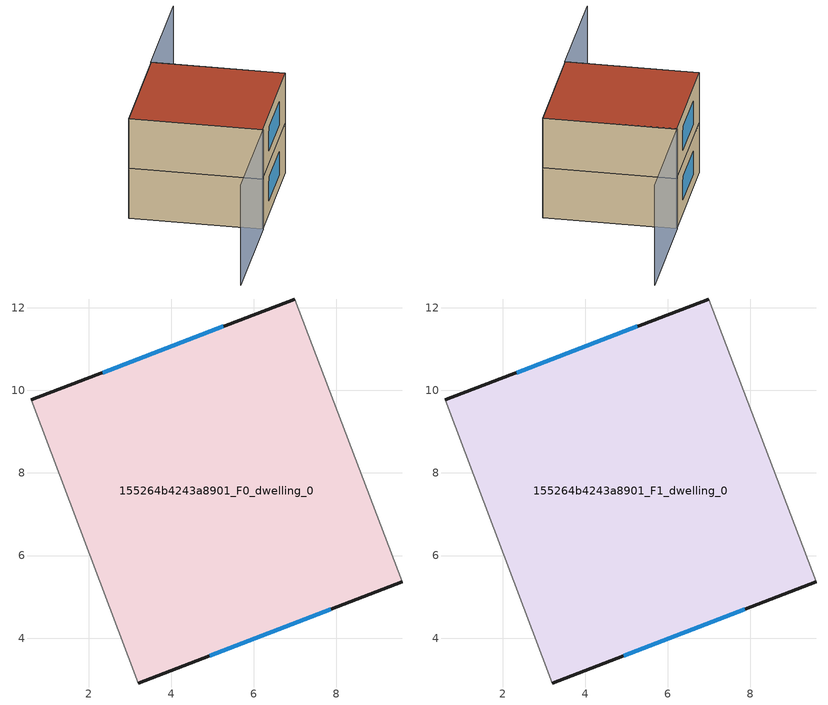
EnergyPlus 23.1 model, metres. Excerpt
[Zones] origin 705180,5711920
155264b4243a8901_F0_dwelling_0
 floor ground (EU_floor_Construction): 6.99,12.21 9.59,5.37 3.21,2.91 0.62,9.77 z0
 wall outside (EU_wall_Construction): 6.99,12.21 0.62,9.77 / 3.21,2.91 9.59,5.37 z0:3
 wall adiabatic (EU_wall_Construction): 9.59,5.37 6.99,12.21 / 0.62,9.77 3.21,2.91 z0:3
 window (EU_Window_Construction): 5.26,11.55 2.34,10.43 / 4.93,3.58 7.86,4.7 z0.81:2.19
155264b4243a8901_F1_dwelling_0
 floor to 155264b4243a8901_F0_dwelling_0 (EU_floor_Construction): 6.99,12.21 9.59,5.37 3.21,2.91 0.62,9.77 z3
 wall outside (EU_wall_Construction): 6.99,12.21 0.62,9.77 / 3.21,2.91 9.59,5.37 z3:6
 wall adiabatic (EU_wall_Construction): 9.59,5.37 6.99,12.21 / 0.62,9.77 3.21,2.91 z3:6
 window (EU_Window_Construction): 5.26,11.55 2.34,10.43 / 4.93,3.58 7.86,4.7 z3.81:5.19
 roof outside (EU_roof_Construction): 9.59,5.37 6.99,12.21 0.62,9.77 3.21,2.91 z6
shading: 0.62,9.77 3.23,2.91 / 3.23,2.91 -3.1,0.5 / 9.59,5.37 6.97,12.21 / 6.97,12.21 13.36,14.66 z0:6
[Building]
EU S2 Campaign: North Axis=0; Terrain=City; Solar Distribution=FullExterior
[Site:Location]
London: Latitude=51.5; Longitude=-0.5; Time Zone=0; Elevation=25
[SizingPeriod:WeatherFileDays]
AnnualSizingPeriod: Begin Month=1; Begin Day of Month=1; End Month=12; End Day of Month=31; Day of Week for Start Day=Monday; Use Weather File Daylight Saving Period=No; Use Weather File Rain and Snow Indicators=No
[MATERIAL]
EU_InternalMass_Material: Roughness=MediumRough; Thickness=0.1; Conductivity=1; Density=1800; Specific Heat=900; Thermal Absorptance=0.9; Solar Absorptance=0.7; Visible Absorptance=0.7
[MATERIAL:NOMASS] Roughness=MediumRough; Thermal Absorptance=0.9; Solar Absorptance=0.7; Visible Absorptance=0.7
Name | Thermal Resistance
EU_wall_NoMass | 0.727863
EU_roof_NoMass | 0.773354
EU_floor_NoMass | 1.79329
[WINDOWMATERIAL:SIMPLEGLAZINGSYSTEM]
EU_Window_SimpleGlazing: UFactor=2.58614; Solar Heat Gain Coefficient=0.76; Visible Transmittance=0.76
[CONSTRUCTION]
EU_wall_Construction: EU_wall_NoMass
EU_roof_Construction: EU_roof_NoMass
EU_floor_Construction: EU_floor_NoMass
EU_Window_Construction: EU_Window_SimpleGlazing
EU_InternalMass_Construction: EU_InternalMass_Material
[ZONE] Type=1; Multiplier=1; Ceiling Height=autocalculate; Floor Area=autocalculate; Part of Total Floor Area=Yes
Name | Volume
155264b4243a8901_F0_dwelling_0 | 150.064
155264b4243a8901_F1_dwelling_0 | 150.065
[INTERNALMASS] Construction=EU_InternalMass_Construction; Surface Area=50.0215
Name | Zone or ZoneList
155264b4243a8901_F0_dwelling_0_EU_InternalMass | 155264b4243a8901_F0_dwelling_0
155264b4243a8901_F1_dwelling_0_EU_InternalMass | 155264b4243a8901_F1_dwelling_0
[OTHEREQUIPMENT] Fuel Type=Electricity; Design Level Calculation Method=Watts/Area; Power per Zone Floor Area=1; Fraction Latent=0; Fraction Radiant=0; Fraction Lost=0; Carbon Dioxide Generation Rate=0; EndUse Subcategory=EU_Step8_InternalGains
Name | Zone or ZoneList or Space or SpaceList | Schedule
EU_Step8_InternalGain_155264b4243a8901_F0_dwelling_0_f000 | 155264b4243a8901_F0_dwelling_0 | EU_Step8_GainSchedule_155264b4243a8901_F0_dwelling_0_f000
EU_Step8_InternalGain_155264b4243a8901_F1_dwelling_0_f000 | 155264b4243a8901_F1_dwelling_0 | EU_Step8_GainSchedule_155264b4243a8901_F1_dwelling_0_f000
[ZONEVENTILATION:DESIGNFLOWRATE] Schedule=EU_AlwaysOn; Design Flow Rate Calculation Method=AirChanges/Hour; Air Changes per Hour=0.484901; Ventilation Type=Natural; Fan Pressure Rise=0; Fan Total Efficiency=1; Constant Term Coefficient=1; Temperature Term Coefficient=0; Velocity Term Coefficient=0; Velocity Squared Term Coefficient=0; Minimum Indoor Temperature=-100; Maximum Indoor Temperature=100; Delta Temperature=-100; Minimum Outdoor Temperature=-100; Maximum Outdoor Temperature=100; Maximum Wind Speed=40
Name | Zone or ZoneList or Space or SpaceList
EU_ConstantAir_155264b4243a8901_F0_dwelling_0 | 155264b4243a8901_F0_dwelling_0
EU_ConstantAir_155264b4243a8901_F1_dwelling_0 | 155264b4243a8901_F1_dwelling_0
[HVACTEMPLATE:THERMOSTAT] Constant Heating Setpoint=20; Constant Cooling Setpoint=50
EU_HeatOnly_155264b4243a8901_F0_dwelling_0; EU_HeatOnly_155264b4243a8901_F1_dwelling_0
[HVACTEMPLATE:ZONE:IDEALLOADSAIRSYSTEM] System Availability Schedule=EU_AlwaysOn; Maximum Heating Supply Air Temperature=50; Minimum Cooling Supply Air Temperature=13; Maximum Heating Supply Air Humidity Ratio=0.0156; Minimum Cooling Supply Air Humidity Ratio=0.0077; Heating Limit=NoLimit; Cooling Limit=NoLimit; Heating Availability Schedule=EU_AlwaysOn; Cooling Availability Schedule=EU_CoolingOff; Dehumidification Control Type=ConstantSensibleHeatRatio; Cooling Sensible Heat Ratio=0.7; Dehumidification Setpoint=60; Humidification Control Type=None; Humidification Setpoint=30; Outdoor Air Method=None; Outdoor Air Flow Rate per Person=0.00944; Outdoor Air Flow Rate per Zone Floor Area=0; Outdoor Air Flow Rate per Zone=0; Demand Controlled Ventilation Type=None; Outdoor Air Economizer Type=NoEconomizer; Heat Recovery Type=None; Sensible Heat Recovery Effectiveness=0.7; Latent Heat Recovery Effectiveness=0.65
Name | Template Thermostat
155264b4243a8901_F0_dwelling_0 | EU_HeatOnly_155264b4243a8901_F0_dwelling_0
155264b4243a8901_F1_dwelling_0 | EU_HeatOnly_155264b4243a8901_F1_dwelling_0
[SIZING:ZONE] Zone Cooling Design Supply Air Temperature Input Method=SupplyAirTemperature; Zone Cooling Design Supply Air Temperature=13; Zone Heating Design Supply Air Temperature Input Method=SupplyAirTemperature; Zone Heating Design Supply Air Temperature=50; Zone Cooling Design Supply Air Humidity Ratio=0.008; Zone Heating Design Supply Air Humidity Ratio=0.008; Cooling Design Air Flow Method=DesignDay; Cooling Design Air Flow Rate=0; Cooling Minimum Air Flow per Zone Floor Area=0.000762; Cooling Minimum Air Flow=0; Cooling Minimum Air Flow Fraction=0.2; Heating Design Air Flow Method=DesignDay; Heating Design Air Flow Rate=0; Heating Maximum Air Flow per Zone Floor Area=0.002032; Heating Maximum Air Flow=0.141576; Heating Maximum Air Flow Fraction=0.3; Account for Dedicated Outdoor Air System=No; Dedicated Outdoor Air System Control Strategy=NeutralSupplyAir; Dedicated Outdoor Air Low Setpoint Temperature for Design=autosize; Dedicated Outdoor Air High Setpoint Temperature for Design=autosize; Zone Load Sizing Method=Sensible Load Only No Latent Load; Zone Latent Cooling Design Supply Air Humidity Ratio Input Method=HumidityRatioDifference; Zone Cooling Design Supply Air Humidity Ratio Difference=0.005; Zone Latent Heating Design Supply Air Humidity Ratio Input Method=HumidityRatioDifference; Zone Humidification Design Supply Air Humidity Ratio Difference=0.005
155264b4243a8901_F0_dwelling_0; 155264b4243a8901_F1_dwelling_0
[SCHEDULE:CONSTANT]
Name | Hourly Value
EU_AlwaysOn | 1
EU_CoolingOff | 0
[SCHEDULE:FILE] Column Number=1; Rows to Skip at Top=0; Number of Hours of Data=8760; Column Separator=Comma; Interpolate to Timestep=No; Minutes per Item=60; Adjust Schedule for Daylight Savings=Yes
Name | File
EU_Step8_GainSchedule_155264b4243a8901_F0_dwelling_0_f000 | ../../schedules/155264b4243a8901/155264b4243a8901_F0_dwelling_0_f000_gain.csv
EU_Step8_GainSchedule_155264b4243a8901_F1_dwelling_0_f000 | ../../schedules/155264b4243a8901/155264b4243a8901_F1_dwelling_0_f000_gain.csv
